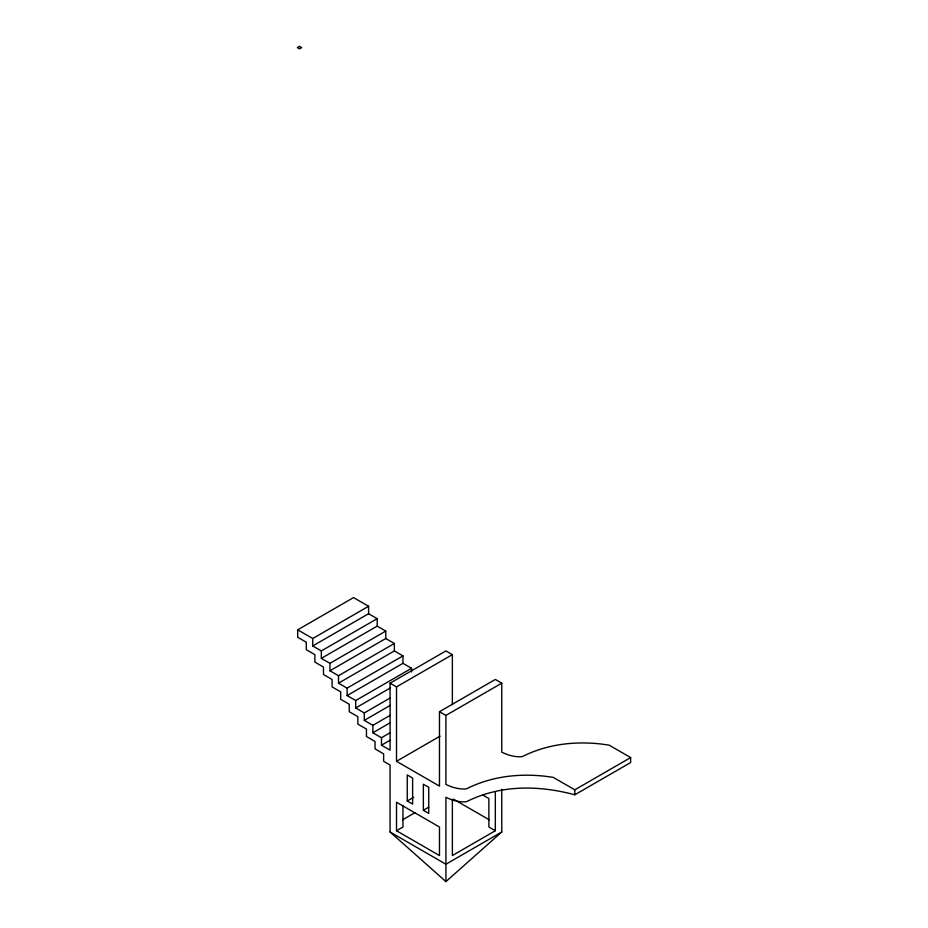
<?xml version="1.0" encoding="UTF-8"?>
<svg xmlns="http://www.w3.org/2000/svg" width="928" height="928" viewBox="0 0 928 928"><rect width="100%" height="100%" fill="white"/><g stroke="black" fill="none" stroke-linecap="round" stroke-linejoin="round"><path stroke-width="1.39" d="M368.59 606.274L312.736 638.522L312.736 645.958L368.59 613.71L368.59 606.274L353.556 597.597L297.702 629.834L297.702 637.281L306.298 642.234L306.298 649.681L314.882 654.646L314.882 662.082L323.478 667.046L323.478 674.482L332.073 679.447L332.073 686.882L340.669 691.847L340.669 699.294L349.253 704.248L349.253 711.695L357.848 716.648L357.848 724.095L366.444 729.048L366.444 736.496L375.04 741.46L375.04 748.896L383.624 753.861L383.624 761.296L390.073 765.02L390.073 831.987L445.916 881.6L501.77 831.987L501.77 789.241M321.332 650.922L377.186 618.674L377.186 626.122L321.332 658.358L321.332 650.922L312.736 645.958M329.927 663.323L385.77 631.075L385.77 638.522L329.927 670.77L329.927 663.323L321.332 658.358M338.511 675.723L394.365 643.475L394.365 650.922L338.511 683.17L338.511 675.723L329.927 670.77M347.107 688.124L402.961 655.887L402.961 663.323L347.107 695.571L347.107 688.124L338.511 683.17M347.107 695.571L355.702 700.524L411.556 668.288L411.556 672M390.259 715.302L372.882 725.336L372.882 732.772L381.478 737.737L381.478 745.172L390.073 750.137L390.073 683.17L445.916 650.922L452.365 654.646L452.365 704.723M355.702 700.524L355.702 707.971L390.456 687.903M390.073 683.17L396.511 686.882L452.365 654.646M355.702 707.971L364.298 712.936L390.352 697.879M364.298 712.936L364.298 720.372L390.352 705.326M372.882 732.772L390.259 722.738M381.478 737.737L390.166 732.714M381.478 745.172L390.166 740.161M396.511 686.882L396.511 761.296L439.478 786.109L439.478 711.695L495.332 679.447L501.77 683.17L501.77 752.156A66.816 38.582 60 0 0 522.348 756.598A360.238 207.988 60 0 1 601.008 744.001L609.081 745.114L630.657 757.573L630.657 762.538L574.803 794.786A360.238 207.988 60 0 0 466.494 801.699A66.816 38.582 60 0 1 445.916 797.268L445.916 881.6M439.478 711.695L445.916 715.407L501.77 683.17M396.511 761.296L440.011 736.182M407.253 800.992L412.624 804.089L412.624 778.047L407.253 774.938L407.253 800.992L413.702 797.268M402.648 819.772L414.932 812.684M423.365 810.283L428.736 813.392L428.736 787.338L423.365 784.241L423.365 810.283L428.736 807.186M396.511 830.746L439.478 855.558L439.478 827.034L396.511 802.221L396.511 830.746L402.961 827.034L402.961 805.632M495.332 791.816L495.332 830.746L452.365 855.558L452.365 799.31M501.77 831.987L445.916 864.235L390.073 831.987M445.916 715.407L445.916 784.404A66.816 38.582 60 0 0 466.494 788.835A360.238 207.988 60 0 1 545.154 776.249L553.227 777.362L574.803 789.821L630.657 757.573M368.59 613.71L377.186 618.674M377.186 626.122L385.77 631.075M385.77 638.522L394.365 643.475M394.365 650.922L402.961 655.887M402.961 663.323L411.556 668.288M297.702 629.834L312.736 638.522M364.298 720.372L372.882 725.336M482.746 794.96L488.882 798.509L488.882 827.034L495.332 830.746M453.595 799.217L489.195 819.772M574.803 789.821L574.803 794.786M299.489 46.4L297.343 47.641L299.489 48.882L301.635 47.641L299.489 46.4"/></g></svg>
